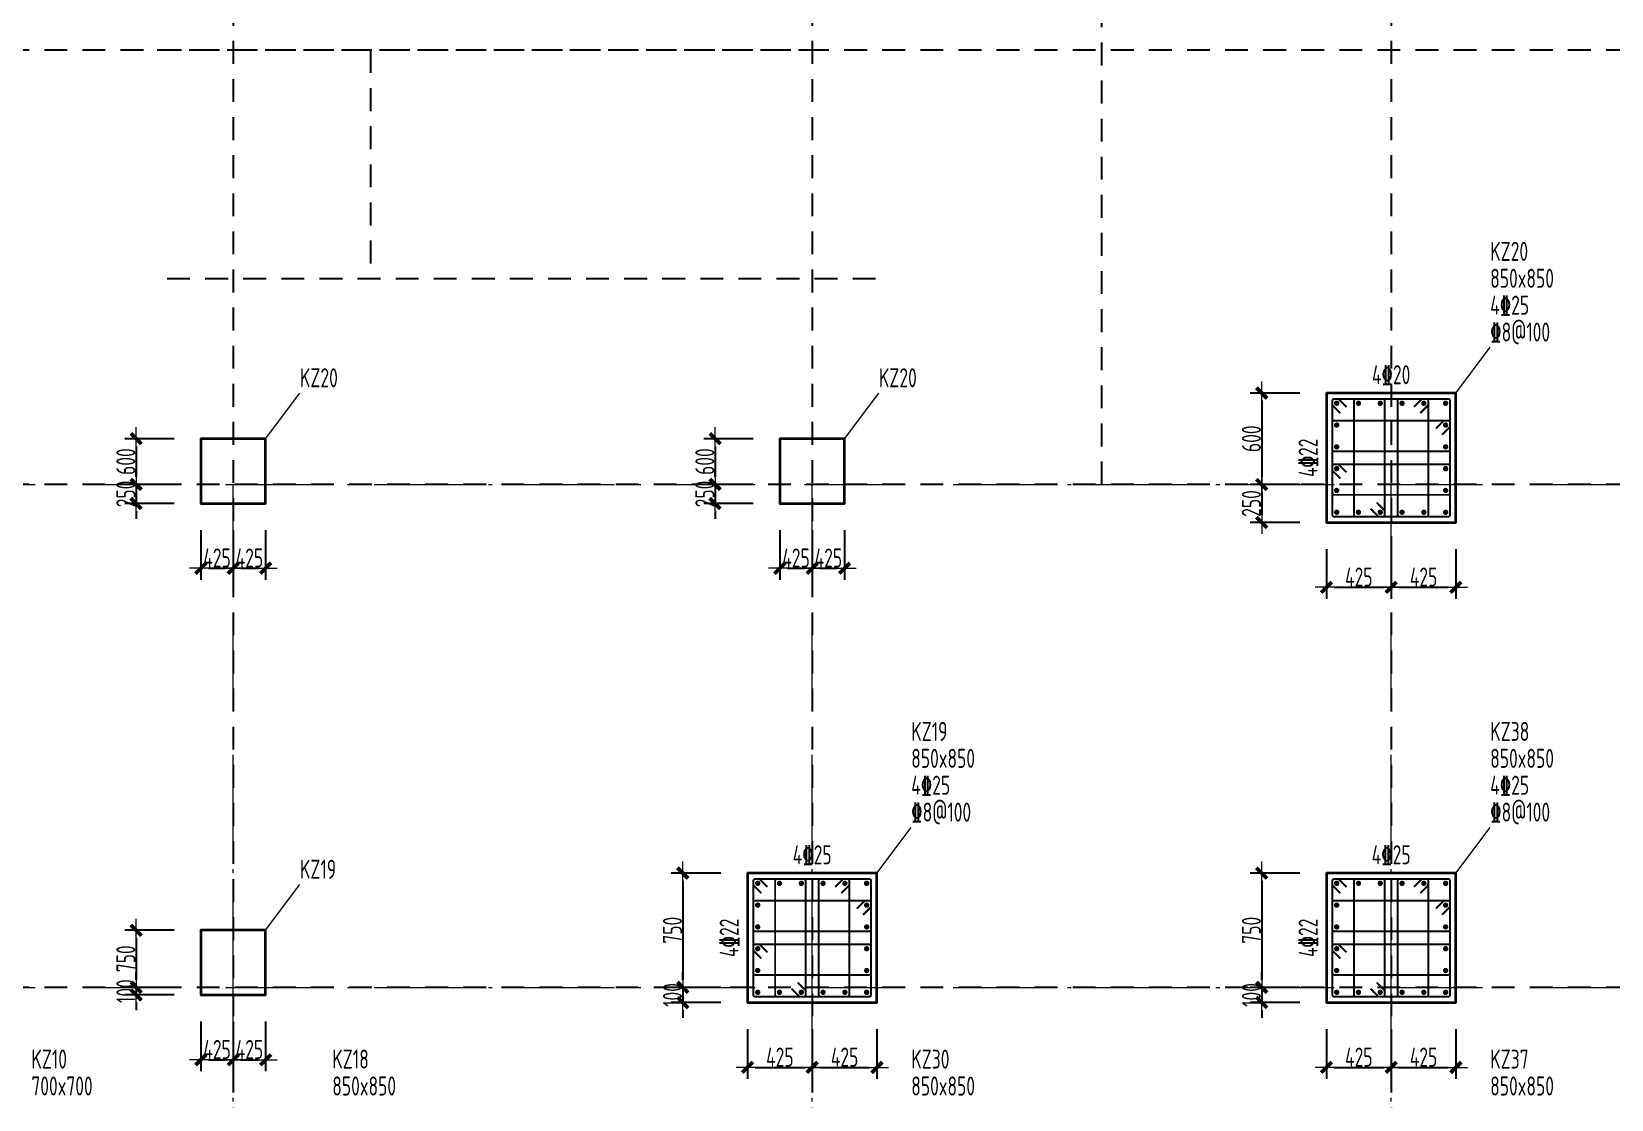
# Model space of a CAD drawing. Header units: millimetres. Extents: x 539196 to 807275, y 431843 to 1156631.
# Drawn here: x 617021 to 637759, y 712589 to 726602 of the extents above; entities that cross this region are included whole.
import ezdxf
from ezdxf.enums import TextEntityAlignment as Align

# ---------------------------------------------------------------- set-up
doc = ezdxf.new("R2010")
doc.units = ezdxf.units.MM
doc.header["$MEASUREMENT"] = 0
for name, pattern in [('DOTE', [2.42, 2, -0.2, 0.02, -0.2]), ('点划线', [1850, 1200, -300, 50, -300]), ('虚线', [500, 300, -200])]:
    doc.linetypes.add(name, pattern=pattern)
doc.layers.add('DOTE', color=1, linetype='DOTE')
for name, color, linetype, lineweight in [('柱原位标注', 7, 'Continuous', 18), ('柱尺寸标注', 3, 'Continuous', 18), ('柱标注引线', 2, 'Continuous', 18), ('柱箍筋', 1, 'Continuous', 25), ('柱纵筋', 1, 'Continuous', 70), ('柱集中标注', 2, 'Continuous', 18), ('砼柱', 2, 'Continuous', 35), ('网格', 9, '点划线', 18)]:
    doc.layers.add(name, color=color, linetype=linetype, lineweight=lineweight)
doc.styles.add('样式 1_yjk_yjk', font='yjkeng.shx', dxfattribs={"width": 0.7, "bigfont": 'yjkchn.shx'})
doc.dimstyles.new('盈建科结构_yjk_yjk', dxfattribs={"dimscale": 100, "dimtxt": 2.5, "dimasz": 1, "dimexe": 1.5, "dimexo": 0.625, "dimgap": 0.1, "dimtad": 1, "dimdec": 0, "dimrnd": 1, "dimzin": 0, "dimdsep": 46, "dimtxsty": '样式 1_yjk_yjk', "dimblk": '_yjkbk', "dimblk1": 'ARCHTICK', "dimblk2": 'ARCHTICK', "dimcen": 0.09, "dimadec": 0, "dimazin": 0, "dimtfac": 1, "dimtdec": 4, "dimtix": 1, "dimtmove": 2, "dimatfit": 3, "dimfxl": 0, "dimtolj": 1, "dimtzin": 0, "dimarcsym": 0})

# ---------------------------------------------------------------- blocks, each defined once
blk = doc.blocks.new('_yjkbk')
blk.add_line((-1, 0), (1.5, 0))
blk.add_lwpolyline([(-0.7, -0.7, 0.5, 0.5, 0), (0.7, 0.7, 0.5, 0.5, 0)], format="xyseb")
blk = doc.blocks.new('*D2497')
at = {"layer": 'Defpoints', "color": 0}
for p in [(626843, 720409), (627268, 720409), (627268, 719559)]:
    blk.add_point(p, dxfattribs=at)
at = {"layer": '柱尺寸标注', "color": 0, "lineweight": -2}
for p, q in [((626843, 720059), (626843, 719409)), ((627268, 720059), (627268, 719409)), ((626943, 719559), (627168, 719559))]:
    blk.add_line(p, q, dxfattribs=at)
at = {"layer": '柱尺寸标注', "color": 0, "lineweight": -2, "xscale": 100, "yscale": 100, "zscale": 100, "rotation": 180}
blk.add_blockref('_yjkbk', (626843, 719559), dxfattribs=at)
at = {"layer": '柱尺寸标注', "color": 0, "lineweight": -2, "xscale": 100, "yscale": 100, "zscale": 100}
blk.add_blockref('_yjkbk', (627268, 719559), dxfattribs=at)
at = {"layer": '柱尺寸标注', "color": 0, "insert": (627055, 719694), "char_height": 250, "attachment_point": 5, "style": '样式 1_yjk_yjk'}
blk.add_mtext('\\A1;425', dxfattribs=at)
blk = doc.blocks.new('_ARCHTICK')
at = {"color": 0, "linetype": 'ByBlock', "const_width": 0.15}
blk.add_lwpolyline([(-0.5, -0.5), (0.5, 0.5)], dxfattribs=at)
blk = doc.blocks.new('*D2498')
at = {"layer": 'Defpoints', "color": 0}
for p in [(627268, 720409), (627693, 720409), (627693, 719559)]:
    blk.add_point(p, dxfattribs=at)
at = {"layer": '柱尺寸标注', "color": 0, "lineweight": -2}
for p, q in [((627268, 720059), (627268, 719409)), ((627693, 720059), (627693, 719409)), ((627368, 719559), (627593, 719559))]:
    blk.add_line(p, q, dxfattribs=at)
at = {"layer": '柱尺寸标注', "color": 0, "lineweight": -2, "xscale": 100, "yscale": 100, "zscale": 100, "rotation": 180}
blk.add_blockref('_yjkbk', (627268, 719559), dxfattribs=at)
at = {"layer": '柱尺寸标注', "color": 0, "lineweight": -2, "xscale": 100, "yscale": 100, "zscale": 100}
blk.add_blockref('_yjkbk', (627693, 719559), dxfattribs=at)
at = {"layer": '柱尺寸标注', "color": 0, "insert": (627480, 719694), "char_height": 250, "attachment_point": 5, "style": '样式 1_yjk_yjk'}
blk.add_mtext('\\A1;425', dxfattribs=at)
blk = doc.blocks.new('*D2499')
at = {"layer": 'Defpoints', "color": 0}
for p in [(626843, 721259), (625993, 720659), (626843, 720659)]:
    blk.add_point(p, dxfattribs=at)
at = {"layer": '柱尺寸标注', "color": 0, "lineweight": -2}
for p, q in [((626493, 721259), (625843, 721259)), ((625993, 721159), (625993, 720759)), ((626493, 720659), (625843, 720659))]:
    blk.add_line(p, q, dxfattribs=at)
at = {"layer": '柱尺寸标注', "color": 0, "lineweight": -2, "xscale": 100, "yscale": 100, "zscale": 100}
for p, rotation in [((625993, 721259), 90), ((625993, 720659), 270)]:
    blk.add_blockref('_yjkbk', p, dxfattribs=dict(at, rotation=rotation))
at = {"layer": '柱尺寸标注', "color": 0, "insert": (625858, 720959), "char_height": 250, "attachment_point": 5, "rotation": 90, "style": '样式 1_yjk_yjk'}
blk.add_mtext('\\A1;600', dxfattribs=at)
blk = doc.blocks.new('*D2500')
at = {"layer": 'Defpoints', "color": 0}
for p in [(626843, 720659), (625993, 720409), (626843, 720409)]:
    blk.add_point(p, dxfattribs=at)
at = {"layer": '柱尺寸标注', "color": 0, "lineweight": -2}
for p, q in [((625993, 720759), (625993, 720859)), ((626493, 720659), (625843, 720659)), ((625993, 720659), (625993, 720409)), ((626493, 720409), (625843, 720409)), ((625993, 720309), (625993, 720209))]:
    blk.add_line(p, q, dxfattribs=at)
at = {"layer": '柱尺寸标注', "color": 0, "lineweight": -2, "xscale": 100, "yscale": 100, "zscale": 100}
for p, rotation in [((625993, 720659), 270), ((625993, 720409), 90)]:
    blk.add_blockref('_yjkbk', p, dxfattribs=dict(at, rotation=rotation))
at = {"layer": '柱尺寸标注', "color": 0, "insert": (625858, 720534), "char_height": 250, "attachment_point": 5, "rotation": 90, "style": '样式 1_yjk_yjk'}
blk.add_mtext('\\A1;250', dxfattribs=at)
blk = doc.blocks.new('*D2501')
at = {"layer": 'Defpoints', "color": 0}
for p in [(626418, 713859), (627268, 713859), (627268, 713009)]:
    blk.add_point(p, dxfattribs=at)
at = {"layer": '柱尺寸标注', "color": 0, "lineweight": -2}
for p, q in [((626418, 713509), (626418, 712859)), ((627268, 713509), (627268, 712859)), ((626518, 713009), (627168, 713009))]:
    blk.add_line(p, q, dxfattribs=at)
at = {"layer": '柱尺寸标注', "color": 0, "lineweight": -2, "xscale": 100, "yscale": 100, "zscale": 100, "rotation": 180}
blk.add_blockref('_yjkbk', (626418, 713009), dxfattribs=at)
at = {"layer": '柱尺寸标注', "color": 0, "lineweight": -2, "xscale": 100, "yscale": 100, "zscale": 100}
blk.add_blockref('_yjkbk', (627268, 713009), dxfattribs=at)
at = {"layer": '柱尺寸标注', "color": 0, "insert": (626843, 713144), "char_height": 250, "attachment_point": 5, "style": '样式 1_yjk_yjk'}
blk.add_mtext('\\A1;425', dxfattribs=at)
blk = doc.blocks.new('*D2502')
at = {"layer": 'Defpoints', "color": 0}
for p in [(627268, 713859), (628118, 713859), (628118, 713009)]:
    blk.add_point(p, dxfattribs=at)
at = {"layer": '柱尺寸标注', "color": 0, "lineweight": -2}
for p, q in [((627268, 713509), (627268, 712859)), ((628118, 713509), (628118, 712859)), ((627368, 713009), (628018, 713009))]:
    blk.add_line(p, q, dxfattribs=at)
at = {"layer": '柱尺寸标注', "color": 0, "lineweight": -2, "xscale": 100, "yscale": 100, "zscale": 100, "rotation": 180}
blk.add_blockref('_yjkbk', (627268, 713009), dxfattribs=at)
at = {"layer": '柱尺寸标注', "color": 0, "lineweight": -2, "xscale": 100, "yscale": 100, "zscale": 100}
blk.add_blockref('_yjkbk', (628118, 713009), dxfattribs=at)
at = {"layer": '柱尺寸标注', "color": 0, "insert": (627693, 713144), "char_height": 250, "attachment_point": 5, "style": '样式 1_yjk_yjk'}
blk.add_mtext('\\A1;425', dxfattribs=at)
blk = doc.blocks.new('*D2503')
at = {"layer": 'Defpoints', "color": 0}
for p in [(626418, 715559), (625568, 714059), (626418, 714059)]:
    blk.add_point(p, dxfattribs=at)
at = {"layer": '柱尺寸标注', "color": 0, "lineweight": -2}
for p, q in [((626068, 715559), (625418, 715559)), ((625568, 715459), (625568, 714159)), ((626068, 714059), (625418, 714059))]:
    blk.add_line(p, q, dxfattribs=at)
at = {"layer": '柱尺寸标注', "color": 0, "lineweight": -2, "xscale": 100, "yscale": 100, "zscale": 100}
for p, rotation in [((625568, 715559), 90), ((625568, 714059), 270)]:
    blk.add_blockref('_yjkbk', p, dxfattribs=dict(at, rotation=rotation))
at = {"layer": '柱尺寸标注', "color": 0, "insert": (625433, 714809), "char_height": 250, "attachment_point": 5, "rotation": 90, "style": '样式 1_yjk_yjk'}
blk.add_mtext('\\A1;750', dxfattribs=at)
blk = doc.blocks.new('*D2504')
at = {"layer": 'Defpoints', "color": 0}
for p in [(626418, 714059), (625568, 713859), (626418, 713859)]:
    blk.add_point(p, dxfattribs=at)
at = {"layer": '柱尺寸标注', "color": 0, "lineweight": -2}
for p, q in [((625568, 714159), (625568, 714259)), ((626068, 714059), (625418, 714059)), ((625568, 714059), (625568, 713859)), ((626068, 713859), (625418, 713859)), ((625568, 713759), (625568, 713659))]:
    blk.add_line(p, q, dxfattribs=at)
at = {"layer": '柱尺寸标注', "color": 0, "lineweight": -2, "xscale": 100, "yscale": 100, "zscale": 100}
for p, rotation in [((625568, 714059), 270), ((625568, 713859), 90)]:
    blk.add_blockref('_yjkbk', p, dxfattribs=dict(at, rotation=rotation))
at = {"layer": '柱尺寸标注', "color": 0, "insert": (625433, 713959), "char_height": 250, "attachment_point": 5, "rotation": 90, "style": '样式 1_yjk_yjk'}
blk.add_mtext('\\A1;100', dxfattribs=at)
blk = doc.blocks.new('*D2513')
at = {"layer": 'Defpoints', "color": 0}
for p in [(634018, 720159), (634868, 720159), (634868, 719309)]:
    blk.add_point(p, dxfattribs=at)
at = {"layer": '柱尺寸标注', "color": 0, "lineweight": -2}
for p, q in [((634018, 719809), (634018, 719159)), ((634868, 719809), (634868, 719159)), ((634118, 719309), (634768, 719309))]:
    blk.add_line(p, q, dxfattribs=at)
at = {"layer": '柱尺寸标注', "color": 0, "lineweight": -2, "xscale": 100, "yscale": 100, "zscale": 100, "rotation": 180}
blk.add_blockref('_yjkbk', (634018, 719309), dxfattribs=at)
at = {"layer": '柱尺寸标注', "color": 0, "lineweight": -2, "xscale": 100, "yscale": 100, "zscale": 100}
blk.add_blockref('_yjkbk', (634868, 719309), dxfattribs=at)
at = {"layer": '柱尺寸标注', "color": 0, "insert": (634443, 719444), "char_height": 250, "attachment_point": 5, "style": '样式 1_yjk_yjk'}
blk.add_mtext('\\A1;425', dxfattribs=at)
blk = doc.blocks.new('*D2514')
at = {"layer": 'Defpoints', "color": 0}
for p in [(634868, 720159), (635718, 720159), (635718, 719309)]:
    blk.add_point(p, dxfattribs=at)
at = {"layer": '柱尺寸标注', "color": 0, "lineweight": -2}
for p, q in [((634868, 719809), (634868, 719159)), ((635718, 719809), (635718, 719159)), ((634968, 719309), (635618, 719309))]:
    blk.add_line(p, q, dxfattribs=at)
at = {"layer": '柱尺寸标注', "color": 0, "lineweight": -2, "xscale": 100, "yscale": 100, "zscale": 100, "rotation": 180}
blk.add_blockref('_yjkbk', (634868, 719309), dxfattribs=at)
at = {"layer": '柱尺寸标注', "color": 0, "lineweight": -2, "xscale": 100, "yscale": 100, "zscale": 100}
blk.add_blockref('_yjkbk', (635718, 719309), dxfattribs=at)
at = {"layer": '柱尺寸标注', "color": 0, "insert": (635293, 719444), "char_height": 250, "attachment_point": 5, "style": '样式 1_yjk_yjk'}
blk.add_mtext('\\A1;425', dxfattribs=at)
blk = doc.blocks.new('*D2515')
at = {"layer": 'Defpoints', "color": 0}
for p in [(634018, 721859), (633168, 720659), (634018, 720659)]:
    blk.add_point(p, dxfattribs=at)
at = {"layer": '柱尺寸标注', "color": 0, "lineweight": -2}
for p, q in [((633668, 721859), (633018, 721859)), ((633168, 721759), (633168, 720759)), ((633668, 720659), (633018, 720659))]:
    blk.add_line(p, q, dxfattribs=at)
at = {"layer": '柱尺寸标注', "color": 0, "lineweight": -2, "xscale": 100, "yscale": 100, "zscale": 100}
for p, rotation in [((633168, 721859), 90), ((633168, 720659), 270)]:
    blk.add_blockref('_yjkbk', p, dxfattribs=dict(at, rotation=rotation))
at = {"layer": '柱尺寸标注', "color": 0, "insert": (633033, 721259), "char_height": 250, "attachment_point": 5, "rotation": 90, "style": '样式 1_yjk_yjk'}
blk.add_mtext('\\A1;600', dxfattribs=at)
blk = doc.blocks.new('*D2516')
at = {"layer": 'Defpoints', "color": 0}
for p in [(634018, 720659), (633168, 720159), (634018, 720159)]:
    blk.add_point(p, dxfattribs=at)
at = {"layer": '柱尺寸标注', "color": 0, "lineweight": -2}
for p, q in [((633668, 720659), (633018, 720659)), ((633168, 720559), (633168, 720259)), ((633668, 720159), (633018, 720159))]:
    blk.add_line(p, q, dxfattribs=at)
at = {"layer": '柱尺寸标注', "color": 0, "lineweight": -2, "xscale": 100, "yscale": 100, "zscale": 100}
for p, rotation in [((633168, 720659), 90), ((633168, 720159), 270)]:
    blk.add_blockref('_yjkbk', p, dxfattribs=dict(at, rotation=rotation))
at = {"layer": '柱尺寸标注', "color": 0, "insert": (633033, 720409), "char_height": 250, "attachment_point": 5, "rotation": 90, "style": '样式 1_yjk_yjk'}
blk.add_mtext('\\A1;250', dxfattribs=at)
blk = doc.blocks.new('*D2517')
at = {"layer": 'Defpoints', "color": 0}
for p in [(634018, 713859), (634868, 713859), (634868, 713009)]:
    blk.add_point(p, dxfattribs=at)
at = {"layer": '柱尺寸标注', "color": 0, "lineweight": -2}
for p, q in [((634018, 713509), (634018, 712859)), ((634868, 713509), (634868, 712859)), ((634118, 713009), (634768, 713009))]:
    blk.add_line(p, q, dxfattribs=at)
at = {"layer": '柱尺寸标注', "color": 0, "lineweight": -2, "xscale": 100, "yscale": 100, "zscale": 100, "rotation": 180}
blk.add_blockref('_yjkbk', (634018, 713009), dxfattribs=at)
at = {"layer": '柱尺寸标注', "color": 0, "lineweight": -2, "xscale": 100, "yscale": 100, "zscale": 100}
blk.add_blockref('_yjkbk', (634868, 713009), dxfattribs=at)
at = {"layer": '柱尺寸标注', "color": 0, "insert": (634443, 713144), "char_height": 250, "attachment_point": 5, "style": '样式 1_yjk_yjk'}
blk.add_mtext('\\A1;425', dxfattribs=at)
blk = doc.blocks.new('*D2518')
at = {"layer": 'Defpoints', "color": 0}
for p in [(634868, 713859), (635718, 713859), (635718, 713009)]:
    blk.add_point(p, dxfattribs=at)
at = {"layer": '柱尺寸标注', "color": 0, "lineweight": -2}
for p, q in [((634868, 713509), (634868, 712859)), ((635718, 713509), (635718, 712859)), ((634968, 713009), (635618, 713009))]:
    blk.add_line(p, q, dxfattribs=at)
at = {"layer": '柱尺寸标注', "color": 0, "lineweight": -2, "xscale": 100, "yscale": 100, "zscale": 100, "rotation": 180}
blk.add_blockref('_yjkbk', (634868, 713009), dxfattribs=at)
at = {"layer": '柱尺寸标注', "color": 0, "lineweight": -2, "xscale": 100, "yscale": 100, "zscale": 100}
blk.add_blockref('_yjkbk', (635718, 713009), dxfattribs=at)
at = {"layer": '柱尺寸标注', "color": 0, "insert": (635293, 713144), "char_height": 250, "attachment_point": 5, "style": '样式 1_yjk_yjk'}
blk.add_mtext('\\A1;425', dxfattribs=at)
blk = doc.blocks.new('*D2519')
at = {"layer": 'Defpoints', "color": 0}
for p in [(634018, 715559), (633168, 714059), (634018, 714059)]:
    blk.add_point(p, dxfattribs=at)
at = {"layer": '柱尺寸标注', "color": 0, "lineweight": -2}
for p, q in [((633668, 715559), (633018, 715559)), ((633168, 715459), (633168, 714159)), ((633668, 714059), (633018, 714059))]:
    blk.add_line(p, q, dxfattribs=at)
at = {"layer": '柱尺寸标注', "color": 0, "lineweight": -2, "xscale": 100, "yscale": 100, "zscale": 100}
for p, rotation in [((633168, 715559), 90), ((633168, 714059), 270)]:
    blk.add_blockref('_yjkbk', p, dxfattribs=dict(at, rotation=rotation))
at = {"layer": '柱尺寸标注', "color": 0, "insert": (633033, 714809), "char_height": 250, "attachment_point": 5, "rotation": 90, "style": '样式 1_yjk_yjk'}
blk.add_mtext('\\A1;750', dxfattribs=at)
blk = doc.blocks.new('*D2520')
at = {"layer": 'Defpoints', "color": 0}
for p in [(634018, 714059), (633168, 713859), (634018, 713859)]:
    blk.add_point(p, dxfattribs=at)
at = {"layer": '柱尺寸标注', "color": 0, "lineweight": -2}
for p, q in [((633168, 714159), (633168, 714259)), ((633668, 714059), (633018, 714059)), ((633168, 714059), (633168, 713859)), ((633668, 713859), (633018, 713859)), ((633168, 713759), (633168, 713659))]:
    blk.add_line(p, q, dxfattribs=at)
at = {"layer": '柱尺寸标注', "color": 0, "lineweight": -2, "xscale": 100, "yscale": 100, "zscale": 100}
for p, rotation in [((633168, 714059), 270), ((633168, 713859), 90)]:
    blk.add_blockref('_yjkbk', p, dxfattribs=dict(at, rotation=rotation))
at = {"layer": '柱尺寸标注', "color": 0, "insert": (633033, 713959), "char_height": 250, "attachment_point": 5, "rotation": 90, "style": '样式 1_yjk_yjk'}
blk.add_mtext('\\A1;100', dxfattribs=at)
blk = doc.blocks.new('*D2545')
at = {"layer": 'Defpoints', "color": 0}
for p in [(619243, 720409), (619668, 720409), (619668, 719559)]:
    blk.add_point(p, dxfattribs=at)
at = {"layer": '柱尺寸标注', "color": 0, "lineweight": -2}
for p, q in [((619243, 720059), (619243, 719409)), ((619668, 720059), (619668, 719409)), ((619343, 719559), (619568, 719559))]:
    blk.add_line(p, q, dxfattribs=at)
at = {"layer": '柱尺寸标注', "color": 0, "lineweight": -2, "xscale": 100, "yscale": 100, "zscale": 100, "rotation": 180}
blk.add_blockref('_yjkbk', (619243, 719559), dxfattribs=at)
at = {"layer": '柱尺寸标注', "color": 0, "lineweight": -2, "xscale": 100, "yscale": 100, "zscale": 100}
blk.add_blockref('_yjkbk', (619668, 719559), dxfattribs=at)
at = {"layer": '柱尺寸标注', "color": 0, "insert": (619455, 719694), "char_height": 250, "attachment_point": 5, "style": '样式 1_yjk_yjk'}
blk.add_mtext('\\A1;425', dxfattribs=at)
blk = doc.blocks.new('*D2546')
at = {"layer": 'Defpoints', "color": 0}
for p in [(619668, 720409), (620093, 720409), (620093, 719559)]:
    blk.add_point(p, dxfattribs=at)
at = {"layer": '柱尺寸标注', "color": 0, "lineweight": -2}
for p, q in [((619668, 720059), (619668, 719409)), ((620093, 720059), (620093, 719409)), ((619768, 719559), (619993, 719559))]:
    blk.add_line(p, q, dxfattribs=at)
at = {"layer": '柱尺寸标注', "color": 0, "lineweight": -2, "xscale": 100, "yscale": 100, "zscale": 100, "rotation": 180}
blk.add_blockref('_yjkbk', (619668, 719559), dxfattribs=at)
at = {"layer": '柱尺寸标注', "color": 0, "lineweight": -2, "xscale": 100, "yscale": 100, "zscale": 100}
blk.add_blockref('_yjkbk', (620093, 719559), dxfattribs=at)
at = {"layer": '柱尺寸标注', "color": 0, "insert": (619880, 719694), "char_height": 250, "attachment_point": 5, "style": '样式 1_yjk_yjk'}
blk.add_mtext('\\A1;425', dxfattribs=at)
blk = doc.blocks.new('*D2547')
at = {"layer": 'Defpoints', "color": 0}
for p in [(619243, 721259), (618393, 720659), (619243, 720659)]:
    blk.add_point(p, dxfattribs=at)
at = {"layer": '柱尺寸标注', "color": 0, "lineweight": -2}
for p, q in [((618893, 721259), (618243, 721259)), ((618393, 721159), (618393, 720759)), ((618893, 720659), (618243, 720659))]:
    blk.add_line(p, q, dxfattribs=at)
at = {"layer": '柱尺寸标注', "color": 0, "lineweight": -2, "xscale": 100, "yscale": 100, "zscale": 100}
for p, rotation in [((618393, 721259), 90), ((618393, 720659), 270)]:
    blk.add_blockref('_yjkbk', p, dxfattribs=dict(at, rotation=rotation))
at = {"layer": '柱尺寸标注', "color": 0, "insert": (618258, 720959), "char_height": 250, "attachment_point": 5, "rotation": 90, "style": '样式 1_yjk_yjk'}
blk.add_mtext('\\A1;600', dxfattribs=at)
blk = doc.blocks.new('*D2548')
at = {"layer": 'Defpoints', "color": 0}
for p in [(619243, 720659), (618393, 720409), (619243, 720409)]:
    blk.add_point(p, dxfattribs=at)
at = {"layer": '柱尺寸标注', "color": 0, "lineweight": -2}
for p, q in [((618393, 720759), (618393, 720859)), ((618893, 720659), (618243, 720659)), ((618393, 720659), (618393, 720409)), ((618893, 720409), (618243, 720409)), ((618393, 720309), (618393, 720209))]:
    blk.add_line(p, q, dxfattribs=at)
at = {"layer": '柱尺寸标注', "color": 0, "lineweight": -2, "xscale": 100, "yscale": 100, "zscale": 100}
for p, rotation in [((618393, 720659), 270), ((618393, 720409), 90)]:
    blk.add_blockref('_yjkbk', p, dxfattribs=dict(at, rotation=rotation))
at = {"layer": '柱尺寸标注', "color": 0, "insert": (618258, 720534), "char_height": 250, "attachment_point": 5, "rotation": 90, "style": '样式 1_yjk_yjk'}
blk.add_mtext('\\A1;250', dxfattribs=at)
blk = doc.blocks.new('*D2549')
at = {"layer": 'Defpoints', "color": 0}
for p in [(619243, 713959), (619668, 713959), (619668, 713109)]:
    blk.add_point(p, dxfattribs=at)
at = {"layer": '柱尺寸标注', "color": 0, "lineweight": -2}
for p, q in [((619243, 713609), (619243, 712959)), ((619668, 713609), (619668, 712959)), ((619343, 713109), (619568, 713109))]:
    blk.add_line(p, q, dxfattribs=at)
at = {"layer": '柱尺寸标注', "color": 0, "lineweight": -2, "xscale": 100, "yscale": 100, "zscale": 100, "rotation": 180}
blk.add_blockref('_yjkbk', (619243, 713109), dxfattribs=at)
at = {"layer": '柱尺寸标注', "color": 0, "lineweight": -2, "xscale": 100, "yscale": 100, "zscale": 100}
blk.add_blockref('_yjkbk', (619668, 713109), dxfattribs=at)
at = {"layer": '柱尺寸标注', "color": 0, "insert": (619455, 713244), "char_height": 250, "attachment_point": 5, "style": '样式 1_yjk_yjk'}
blk.add_mtext('\\A1;425', dxfattribs=at)
blk = doc.blocks.new('*D2550')
at = {"layer": 'Defpoints', "color": 0}
for p in [(619668, 713959), (620093, 713959), (620093, 713109)]:
    blk.add_point(p, dxfattribs=at)
at = {"layer": '柱尺寸标注', "color": 0, "lineweight": -2}
for p, q in [((619668, 713609), (619668, 712959)), ((620093, 713609), (620093, 712959)), ((619768, 713109), (619993, 713109))]:
    blk.add_line(p, q, dxfattribs=at)
at = {"layer": '柱尺寸标注', "color": 0, "lineweight": -2, "xscale": 100, "yscale": 100, "zscale": 100, "rotation": 180}
blk.add_blockref('_yjkbk', (619668, 713109), dxfattribs=at)
at = {"layer": '柱尺寸标注', "color": 0, "lineweight": -2, "xscale": 100, "yscale": 100, "zscale": 100}
blk.add_blockref('_yjkbk', (620093, 713109), dxfattribs=at)
at = {"layer": '柱尺寸标注', "color": 0, "insert": (619880, 713244), "char_height": 250, "attachment_point": 5, "style": '样式 1_yjk_yjk'}
blk.add_mtext('\\A1;425', dxfattribs=at)
blk = doc.blocks.new('*D2551')
at = {"layer": 'Defpoints', "color": 0}
for p in [(619243, 714809), (618393, 714059), (619243, 714059)]:
    blk.add_point(p, dxfattribs=at)
at = {"layer": '柱尺寸标注', "color": 0, "lineweight": -2}
for p, q in [((618893, 714809), (618243, 714809)), ((618393, 714709), (618393, 714159)), ((618893, 714059), (618243, 714059))]:
    blk.add_line(p, q, dxfattribs=at)
at = {"layer": '柱尺寸标注', "color": 0, "lineweight": -2, "xscale": 100, "yscale": 100, "zscale": 100}
for p, rotation in [((618393, 714809), 90), ((618393, 714059), 270)]:
    blk.add_blockref('_yjkbk', p, dxfattribs=dict(at, rotation=rotation))
at = {"layer": '柱尺寸标注', "color": 0, "insert": (618258, 714434), "char_height": 250, "attachment_point": 5, "rotation": 90, "style": '样式 1_yjk_yjk'}
blk.add_mtext('\\A1;750', dxfattribs=at)
blk = doc.blocks.new('*D2552')
at = {"layer": 'Defpoints', "color": 0}
for p in [(619243, 714059), (618393, 713959), (619243, 713959)]:
    blk.add_point(p, dxfattribs=at)
at = {"layer": '柱尺寸标注', "color": 0, "lineweight": -2}
for p, q in [((618393, 714159), (618393, 714259)), ((618893, 714059), (618243, 714059)), ((618393, 714059), (618393, 713959)), ((618893, 713959), (618243, 713959)), ((618393, 713859), (618393, 713759))]:
    blk.add_line(p, q, dxfattribs=at)
at = {"layer": '柱尺寸标注', "color": 0, "lineweight": -2, "xscale": 100, "yscale": 100, "zscale": 100}
for p, rotation in [((618393, 714059), 270), ((618393, 713959), 90)]:
    blk.add_blockref('_yjkbk', p, dxfattribs=dict(at, rotation=rotation))
at = {"layer": '柱尺寸标注', "color": 0, "insert": (618258, 714009), "char_height": 250, "attachment_point": 5, "rotation": 90, "style": '样式 1_yjk_yjk'}
blk.add_mtext('\\A1;100', dxfattribs=at)
blk = doc.blocks.new('jzzw')
at = {"layer": 'DOTE', "color": 1, "linetype": '虚线'}
for p, q in [((928786, 890469), (928786, 834829)), ((932586, 852149), (932586, 890469)), ((936386, 890469), (936386, 834829)), ((921186, 872969), (921186, 834829)), ((952506, 857849), (912186, 857849)), ((928906, 857849), (920186, 857849)), ((922986, 857849), (922986, 854849)), ((929618, 854849), (920186, 854849)), ((952506, 852149), (912186, 852149)), ((952506, 845549), (911886, 845549)), ((952506, 845549), (911886, 845549))]:
    blk.add_line(p, q, dxfattribs=at)

msp = doc.modelspace()

# ---------------------------------------------------------------- linework, layer by layer
at = {"layer": '柱标注引线'}
for p, q in [((635717.6, 721859.2), (636167.6, 722459.2)), ((620092.6, 721259.2), (620542.6, 721859.2)), ((627692.6, 721259.2), (628142.6, 721859.2)), ((628117.6, 715559.2), (628567.6, 716159.2)), ((635717.6, 715559.2), (636167.6, 716159.2)), ((620092.6, 714809.2), (620542.6, 715409.2))]:
    msp.add_line(p, q, dxfattribs=at)
at = {"layer": '柱箍筋', "const_width": 25}
for points in [[(634281.6, 721676.5), (634183.4, 721774.8, 0.1989124), (634166.6, 721781.7), (634118.8, 721781.7, 0.4142136), (634095.1, 721758), (634095.1, 720260.5, 0.4142136), (634118.8, 720236.7), (635616.3, 720236.7, 0.4142136), (635640.1, 720260.5), (635640.1, 721758, 0.4142136), (635616.3, 721781.7), (634118.8, 721781.7, 0.4142136), (634095.1, 721758), (634095.1, 721710.2, 0.1989124), (634102, 721693.5), (634200.3, 721595.2)], [(634595.5, 720342), (634693.8, 720243.7, 0.1989124), (634710.6, 720236.7), (634758.3, 720236.7, 0.4142136), (634782.1, 720260.5), (634782.1, 721758, 0.4142136), (634758.3, 721781.7), (634404.8, 721781.7, 0.4142136), (634381.1, 721758), (634381.1, 720260.5, 0.4142136), (634404.8, 720236.7), (634758.3, 720236.7, 0.4142136), (634782.1, 720260.5), (634782.1, 720308.2, 0.1989124), (634775.1, 720325), (634676.9, 720423.3)], [(635167.5, 721676.5), (635265.8, 721774.8, -0.1989124), (635282.6, 721781.7), (635330.3, 721781.7, -0.4142136), (635354.1, 721758), (635354.1, 720260.5, -0.4142136), (635330.3, 720236.7), (634976.8, 720236.7, -0.4142136), (634953.1, 720260.5), (634953.1, 721758, -0.4142136), (634976.8, 721781.7), (635330.3, 721781.7, -0.4142136), (635354.1, 721758), (635354.1, 721710.2, -0.1989124), (635347.1, 721693.5), (635248.9, 721595.2)], [(635534.9, 721309.2), (635633.1, 721407.5, 0.1989124), (635640.1, 721424.2), (635640.1, 721472, 0.4142136), (635616.3, 721495.7), (634118.8, 721495.7, 0.4142136), (634095.1, 721472), (634095.1, 721118.5, 0.4142136), (634118.8, 721094.7), (635616.3, 721094.7, 0.4142136), (635640.1, 721118.5), (635640.1, 721472, 0.4142136), (635616.3, 721495.7), (635568.6, 721495.7, 0.1989124), (635551.8, 721488.8), (635453.5, 721390.5)], [(634200.3, 720737.2), (634102, 720835.5, -0.1989124), (634095.1, 720852.2), (634095.1, 720900, -0.4142136), (634118.8, 720923.7), (635616.3, 720923.7, -0.4142136), (635640.1, 720900), (635640.1, 720546.5, -0.4142136), (635616.3, 720522.7), (634118.8, 720522.7, -0.4142136), (634095.1, 720546.5), (634095.1, 720900, -0.4142136), (634118.8, 720923.7), (634166.6, 720923.7, -0.1989124), (634183.4, 720916.8), (634281.6, 720818.5)], [(626681.6, 715376.5), (626583.4, 715474.8, 0.1989124), (626566.6, 715481.7), (626518.8, 715481.7, 0.4142136), (626495.1, 715458), (626495.1, 713960.5, 0.4142136), (626518.8, 713936.7), (628016.3, 713936.7, 0.4142136), (628040.1, 713960.5), (628040.1, 715458, 0.4142136), (628016.3, 715481.7), (626518.8, 715481.7, 0.4142136), (626495.1, 715458), (626495.1, 715410.2, 0.1989124), (626502, 715393.5), (626600.3, 715295.2)], [(626995.5, 714042), (627093.8, 713943.7, 0.1989124), (627110.6, 713936.7), (627158.3, 713936.7, 0.4142136), (627182.1, 713960.5), (627182.1, 715458, 0.4142136), (627158.3, 715481.7), (626804.8, 715481.7, 0.4142136), (626781.1, 715458), (626781.1, 713960.5, 0.4142136), (626804.8, 713936.7), (627158.3, 713936.7, 0.4142136), (627182.1, 713960.5), (627182.1, 714008.2, 0.1989124), (627175.1, 714025), (627076.9, 714123.3)], [(627567.5, 715376.5), (627665.8, 715474.8, -0.1989124), (627682.6, 715481.7), (627730.3, 715481.7, -0.4142136), (627754.1, 715458), (627754.1, 713960.5, -0.4142136), (627730.3, 713936.7), (627376.8, 713936.7, -0.4142136), (627353.1, 713960.5), (627353.1, 715458, -0.4142136), (627376.8, 715481.7), (627730.3, 715481.7, -0.4142136), (627754.1, 715458), (627754.1, 715410.2, -0.1989124), (627747.1, 715393.5), (627648.9, 715295.2)], [(634281.6, 715376.5), (634183.4, 715474.8, 0.1989124), (634166.6, 715481.7), (634118.8, 715481.7, 0.4142136), (634095.1, 715458), (634095.1, 713960.5, 0.4142136), (634118.8, 713936.7), (635616.3, 713936.7, 0.4142136), (635640.1, 713960.5), (635640.1, 715458, 0.4142136), (635616.3, 715481.7), (634118.8, 715481.7, 0.4142136), (634095.1, 715458), (634095.1, 715410.2, 0.1989124), (634102, 715393.5), (634200.3, 715295.2)], [(634595.5, 714042), (634693.8, 713943.7, 0.1989124), (634710.6, 713936.7), (634758.3, 713936.7, 0.4142136), (634782.1, 713960.5), (634782.1, 715458, 0.4142136), (634758.3, 715481.7), (634404.8, 715481.7, 0.4142136), (634381.1, 715458), (634381.1, 713960.5, 0.4142136), (634404.8, 713936.7), (634758.3, 713936.7, 0.4142136), (634782.1, 713960.5), (634782.1, 714008.2, 0.1989124), (634775.1, 714025), (634676.9, 714123.3)], [(635167.5, 715376.5), (635265.8, 715474.8, -0.1989124), (635282.6, 715481.7), (635330.3, 715481.7, -0.4142136), (635354.1, 715458), (635354.1, 713960.5, -0.4142136), (635330.3, 713936.7), (634976.8, 713936.7, -0.4142136), (634953.1, 713960.5), (634953.1, 715458, -0.4142136), (634976.8, 715481.7), (635330.3, 715481.7, -0.4142136), (635354.1, 715458), (635354.1, 715410.2, -0.1989124), (635347.1, 715393.5), (635248.9, 715295.2)], [(627934.9, 715009.2), (628033.1, 715107.5, 0.1989124), (628040.1, 715124.2), (628040.1, 715172, 0.4142136), (628016.3, 715195.7), (626518.8, 715195.7, 0.4142136), (626495.1, 715172), (626495.1, 714818.5, 0.4142136), (626518.8, 714794.7), (628016.3, 714794.7, 0.4142136), (628040.1, 714818.5), (628040.1, 715172, 0.4142136), (628016.3, 715195.7), (627968.6, 715195.7, 0.1989124), (627951.8, 715188.8), (627853.5, 715090.5)], [(635534.9, 715009.2), (635633.1, 715107.5, 0.1989124), (635640.1, 715124.2), (635640.1, 715172, 0.4142136), (635616.3, 715195.7), (634118.8, 715195.7, 0.4142136), (634095.1, 715172), (634095.1, 714818.5, 0.4142136), (634118.8, 714794.7), (635616.3, 714794.7, 0.4142136), (635640.1, 714818.5), (635640.1, 715172, 0.4142136), (635616.3, 715195.7), (635568.6, 715195.7, 0.1989124), (635551.8, 715188.8), (635453.5, 715090.5)], [(626600.3, 714437.2), (626502, 714535.5, -0.1989124), (626495.1, 714552.2), (626495.1, 714600, -0.4142136), (626518.8, 714623.7), (628016.3, 714623.7, -0.4142136), (628040.1, 714600), (628040.1, 714246.5, -0.4142136), (628016.3, 714222.7), (626518.8, 714222.7, -0.4142136), (626495.1, 714246.5), (626495.1, 714600, -0.4142136), (626518.8, 714623.7), (626566.6, 714623.7, -0.1989124), (626583.4, 714616.8), (626681.6, 714518.5)], [(634200.3, 714437.2), (634102, 714535.5, -0.1989124), (634095.1, 714552.2), (634095.1, 714600, -0.4142136), (634118.8, 714623.7), (635616.3, 714623.7, -0.4142136), (635640.1, 714600), (635640.1, 714246.5, -0.4142136), (635616.3, 714222.7), (634118.8, 714222.7, -0.4142136), (634095.1, 714246.5), (634095.1, 714600, -0.4142136), (634118.8, 714623.7), (634166.6, 714623.7, -0.1989124), (634183.4, 714616.8), (634281.6, 714518.5)]]:
    msp.add_lwpolyline(points, format="xyb", dxfattribs=at)
at = {"layer": '柱纵筋', "const_width": 35}
for points in [[(634170.1, 721724.2, 1), (634135.1, 721724.2, 1)], [(634456.1, 721724.2, 1), (634421.1, 721724.2, 1)], [(634742.1, 721724.2, 1), (634707.1, 721724.2, 1)], [(635028.1, 721724.2, 1), (634993.1, 721724.2, 1)], [(635314.1, 721724.2, 1), (635279.1, 721724.2, 1)], [(635600.1, 721724.2, 1), (635565.1, 721724.2, 1)], [(634170.1, 721438.2, 1), (634135.1, 721438.2, 1)], [(635600.1, 721438.2, 1), (635565.1, 721438.2, 1)], [(634170.1, 721152.2, 1), (634135.1, 721152.2, 1)], [(635600.1, 721152.2, 1), (635565.1, 721152.2, 1)], [(634170.1, 720866.2, 1), (634135.1, 720866.2, 1)], [(635600.1, 720866.2, 1), (635565.1, 720866.2, 1)], [(634170.1, 720580.2, 1), (634135.1, 720580.2, 1)], [(635600.1, 720580.2, 1), (635565.1, 720580.2, 1)], [(634170.1, 720294.2, 1), (634135.1, 720294.2, 1)], [(634456.1, 720294.2, 1), (634421.1, 720294.2, 1)], [(634742.1, 720294.2, 1), (634707.1, 720294.2, 1)], [(635028.1, 720294.2, 1), (634993.1, 720294.2, 1)], [(635314.1, 720294.2, 1), (635279.1, 720294.2, 1)], [(635600.1, 720294.2, 1), (635565.1, 720294.2, 1)], [(626570.1, 715424.2, 1), (626535.1, 715424.2, 1)], [(626856.1, 715424.2, 1), (626821.1, 715424.2, 1)], [(627142.1, 715424.2, 1), (627107.1, 715424.2, 1)], [(627428.1, 715424.2, 1), (627393.1, 715424.2, 1)], [(627714.1, 715424.2, 1), (627679.1, 715424.2, 1)], [(628000.1, 715424.2, 1), (627965.1, 715424.2, 1)], [(634170.1, 715424.2, 1), (634135.1, 715424.2, 1)], [(634456.1, 715424.2, 1), (634421.1, 715424.2, 1)], [(634742.1, 715424.2, 1), (634707.1, 715424.2, 1)], [(635028.1, 715424.2, 1), (634993.1, 715424.2, 1)], [(635314.1, 715424.2, 1), (635279.1, 715424.2, 1)], [(635600.1, 715424.2, 1), (635565.1, 715424.2, 1)], [(626570.1, 715138.2, 1), (626535.1, 715138.2, 1)], [(628000.1, 715138.2, 1), (627965.1, 715138.2, 1)], [(634170.1, 715138.2, 1), (634135.1, 715138.2, 1)], [(635600.1, 715138.2, 1), (635565.1, 715138.2, 1)], [(626570.1, 714852.2, 1), (626535.1, 714852.2, 1)], [(628000.1, 714852.2, 1), (627965.1, 714852.2, 1)], [(634170.1, 714852.2, 1), (634135.1, 714852.2, 1)], [(635600.1, 714852.2, 1), (635565.1, 714852.2, 1)], [(626570.1, 714566.2, 1), (626535.1, 714566.2, 1)], [(628000.1, 714566.2, 1), (627965.1, 714566.2, 1)], [(634170.1, 714566.2, 1), (634135.1, 714566.2, 1)], [(635600.1, 714566.2, 1), (635565.1, 714566.2, 1)], [(626570.1, 714280.2, 1), (626535.1, 714280.2, 1)], [(628000.1, 714280.2, 1), (627965.1, 714280.2, 1)], [(634170.1, 714280.2, 1), (634135.1, 714280.2, 1)], [(635600.1, 714280.2, 1), (635565.1, 714280.2, 1)], [(626570.1, 713994.2, 1), (626535.1, 713994.2, 1)], [(626856.1, 713994.2, 1), (626821.1, 713994.2, 1)], [(627142.1, 713994.2, 1), (627107.1, 713994.2, 1)], [(627428.1, 713994.2, 1), (627393.1, 713994.2, 1)], [(627714.1, 713994.2, 1), (627679.1, 713994.2, 1)], [(628000.1, 713994.2, 1), (627965.1, 713994.2, 1)], [(634170.1, 713994.2, 1), (634135.1, 713994.2, 1)], [(634456.1, 713994.2, 1), (634421.1, 713994.2, 1)], [(634742.1, 713994.2, 1), (634707.1, 713994.2, 1)], [(635028.1, 713994.2, 1), (634993.1, 713994.2, 1)], [(635314.1, 713994.2, 1), (635279.1, 713994.2, 1)], [(635600.1, 713994.2, 1), (635565.1, 713994.2, 1)]]:
    msp.add_lwpolyline(points, format="xyb", close=True, dxfattribs=at)
at = {"layer": '砼柱'}
for points in [[(635717.6, 721859.2), (634017.6, 721859.2), (634017.6, 720159.2), (635717.6, 720159.2)], [(620092.6, 721259.2), (619242.6, 721259.2), (619242.6, 720409.2), (620092.6, 720409.2)], [(627692.6, 721259.2), (626842.6, 721259.2), (626842.6, 720409.2), (627692.6, 720409.2)], [(628117.6, 715559.2), (626417.6, 715559.2), (626417.6, 713859.2), (628117.6, 713859.2)], [(635717.6, 715559.2), (634017.6, 715559.2), (634017.6, 713859.2), (635717.6, 713859.2)], [(620092.6, 714809.2), (619242.6, 714809.2), (619242.6, 713959.2), (620092.6, 713959.2)]]:
    msp.add_lwpolyline(points, close=True, dxfattribs=at)
at = {"layer": '网格'}
for p, q in [((615867.6, 720659.2), (619667.6, 720659.2)), ((619667.6, 720659.2), (623467.6, 720659.2)), ((619667.6, 714059.2), (619667.6, 720659.2)), ((623467.6, 720659.2), (627267.6, 720659.2)), ((627267.6, 714059.2), (627267.6, 720659.2)), ((627267.6, 720659.2), (631067.6, 720659.2)), ((631067.6, 720659.2), (634867.6, 720659.2)), ((634867.6, 714059.2), (634867.6, 720659.2)), ((634867.6, 720659.2), (638667.6, 720659.2)), ((615867.6, 714059.2), (619667.6, 714059.2)), ((619667.6, 714059.2), (623467.6, 714059.2)), ((619667.6, 711059.2), (619667.6, 714059.2)), ((623467.6, 714059.2), (627267.6, 714059.2)), ((627267.6, 711059.2), (627267.6, 714059.2)), ((627267.6, 714059.2), (631067.6, 714059.2)), ((631067.6, 714059.2), (634867.6, 714059.2)), ((634867.6, 711059.2), (634867.6, 714059.2)), ((634867.6, 714059.2), (638667.6, 714059.2))]:
    msp.add_line(p, q, dxfattribs=at)

# ---------------------------------------------------------------- block references
msp.add_blockref('jzzw', (-301518.2, -131489.7))

# ---------------------------------------------------------------- texts
at = {"layer": '柱原位标注', "linetype": 'Continuous', "style": '样式 1_yjk_yjk', "width": 0.7}
for s, p in [('4\x8420', (634867.6, 721899.2)), ('4\x8425', (627267.6, 715599.2)), ('4\x8425', (634867.6, 715599.2))]:
    msp.add_text(s, height=250, dxfattribs=at).set_placement(p, align=Align.BOTTOM_CENTER)
for p in [(633977.6, 721009.2), (626377.6, 714709.2), (633977.6, 714709.2)]:
    msp.add_text('4\x8422', height=250, rotation=90, dxfattribs=at).set_placement(p, align=Align.BOTTOM_CENTER)
at = {"layer": '柱集中标注', "linetype": 'Continuous', "style": '样式 1_yjk_yjk', "width": 0.7}
for s, p in [('KZ20', (636167.6, 723517.5)), ('850x850', (636167.6, 723164.7)), ('4\x8425', (636167.6, 722812)), ('\x848@100', (636167.6, 722459.2)), ('KZ20', (620542.6, 721859.2)), ('KZ20', (628142.6, 721859.2)), ('KZ19', (628567.6, 717217.5)), ('KZ38', (636167.6, 717217.5)), ('850x850', (628567.6, 716864.7)), ('850x850', (636167.6, 716864.7)), ('4\x8425', (628567.6, 716512)), ('4\x8425', (636167.6, 716512)), ('\x848@100', (628567.6, 716159.2)), ('\x848@100', (636167.6, 716159.2)), ('KZ19', (620542.6, 715409.2)), ('KZ10', (617017.6, 712917.5)), ('KZ18', (620967.6, 712917.5)), ('KZ30', (628567.6, 712917.5)), ('KZ37', (636167.6, 712917.5)), ('700x700', (617017.6, 712564.7)), ('850x850', (620967.6, 712564.7)), ('850x850', (628567.6, 712564.7)), ('850x850', (636167.6, 712564.7))]:
    msp.add_text(s, height=250, dxfattribs=at).set_placement(p, align=Align.BOTTOM_LEFT)

# ---------------------------------------------------------------- dimensions: what is measured, and where the dimension line sits
at = {"layer": '柱尺寸标注'}
for p1, p2, override, picture, middle in [((634017.6, 721859.2), (634017.6, 720659.2), {"dimscale": 100, "dimtxt": 2.5, "dimasz": 1, "dimexe": 1.5, "dimexo": 3.5, "dimgap": 0.1, "dimtad": 1, "dimlfac": 0.5, "dimrnd": 5, "dimdle": 0, "dimfxlon": 0}, '*D2515', (633032.6, 721259.2)), ((619242.6, 721259.2), (619242.6, 720659.2), {"dimscale": 100, "dimtxt": 2.5, "dimasz": 1, "dimexe": 1.5, "dimexo": 3.5, "dimgap": 0.1, "dimtad": 1, "dimlfac": 1, "dimrnd": 5, "dimdle": 0, "dimfxlon": 0}, '*D2547', (618257.6, 720959.2)), ((626842.6, 721259.2), (626842.6, 720659.2), {"dimscale": 100, "dimtxt": 2.5, "dimasz": 1, "dimexe": 1.5, "dimexo": 3.5, "dimgap": 0.1, "dimtad": 1, "dimlfac": 1, "dimrnd": 5, "dimdle": 0, "dimfxlon": 0}, '*D2499', (625857.6, 720959.2)), ((619242.6, 720659.2), (619242.6, 720409.2), {"dimscale": 100, "dimtxt": 2.5, "dimasz": 1, "dimexe": 1.5, "dimexo": 3.5, "dimgap": 0.1, "dimtad": 1, "dimlfac": 1, "dimrnd": 5, "dimdle": 0, "dimfxlon": 0}, '*D2548', (618257.6, 720534.2)), ((626842.6, 720659.2), (626842.6, 720409.2), {"dimscale": 100, "dimtxt": 2.5, "dimasz": 1, "dimexe": 1.5, "dimexo": 3.5, "dimgap": 0.1, "dimtad": 1, "dimlfac": 1, "dimrnd": 5, "dimdle": 0, "dimfxlon": 0}, '*D2500', (625857.6, 720534.2)), ((634017.6, 720659.2), (634017.6, 720159.2), {"dimscale": 100, "dimtxt": 2.5, "dimasz": 1, "dimexe": 1.5, "dimexo": 3.5, "dimgap": 0.1, "dimtad": 1, "dimlfac": 0.5, "dimrnd": 5, "dimdle": 0, "dimfxlon": 0}, '*D2516', (633032.6, 720409.2)), ((619242.6, 720409.2), (619667.6, 720409.2), {"dimscale": 100, "dimtxt": 2.5, "dimasz": 1, "dimexe": 1.5, "dimexo": 3.5, "dimgap": 0.1, "dimtad": 1, "dimlfac": 1, "dimrnd": 5, "dimdle": 0, "dimfxlon": 0}, '*D2545', (619455.1, 719694.2)), ((619667.6, 720409.2), (620092.6, 720409.2), {"dimscale": 100, "dimtxt": 2.5, "dimasz": 1, "dimexe": 1.5, "dimexo": 3.5, "dimgap": 0.1, "dimtad": 1, "dimlfac": 1, "dimrnd": 5, "dimdle": 0, "dimfxlon": 0}, '*D2546', (619880.1, 719694.2)), ((626842.6, 720409.2), (627267.6, 720409.2), {"dimscale": 100, "dimtxt": 2.5, "dimasz": 1, "dimexe": 1.5, "dimexo": 3.5, "dimgap": 0.1, "dimtad": 1, "dimlfac": 1, "dimrnd": 5, "dimdle": 0, "dimfxlon": 0}, '*D2497', (627055.1, 719694.2)), ((627267.6, 720409.2), (627692.6, 720409.2), {"dimscale": 100, "dimtxt": 2.5, "dimasz": 1, "dimexe": 1.5, "dimexo": 3.5, "dimgap": 0.1, "dimtad": 1, "dimlfac": 1, "dimrnd": 5, "dimdle": 0, "dimfxlon": 0}, '*D2498', (627480.1, 719694.2)), ((634017.6, 720159.2), (634867.6, 720159.2), {"dimscale": 100, "dimtxt": 2.5, "dimasz": 1, "dimexe": 1.5, "dimexo": 3.5, "dimgap": 0.1, "dimtad": 1, "dimlfac": 0.5, "dimrnd": 5, "dimdle": 0, "dimfxlon": 0}, '*D2513', (634442.6, 719444.2)), ((634867.6, 720159.2), (635717.6, 720159.2), {"dimscale": 100, "dimtxt": 2.5, "dimasz": 1, "dimexe": 1.5, "dimexo": 3.5, "dimgap": 0.1, "dimtad": 1, "dimlfac": 0.5, "dimrnd": 5, "dimdle": 0, "dimfxlon": 0}, '*D2514', (635292.6, 719444.2)), ((626417.6, 715559.2), (626417.6, 714059.2), {"dimscale": 100, "dimtxt": 2.5, "dimasz": 1, "dimexe": 1.5, "dimexo": 3.5, "dimgap": 0.1, "dimtad": 1, "dimlfac": 0.5, "dimrnd": 5, "dimdle": 0, "dimfxlon": 0}, '*D2503', (625432.6, 714809.2)), ((634017.6, 715559.2), (634017.6, 714059.2), {"dimscale": 100, "dimtxt": 2.5, "dimasz": 1, "dimexe": 1.5, "dimexo": 3.5, "dimgap": 0.1, "dimtad": 1, "dimlfac": 0.5, "dimrnd": 5, "dimdle": 0, "dimfxlon": 0}, '*D2519', (633032.6, 714809.2)), ((619242.6, 714809.2), (619242.6, 714059.2), {"dimscale": 100, "dimtxt": 2.5, "dimasz": 1, "dimexe": 1.5, "dimexo": 3.5, "dimgap": 0.1, "dimtad": 1, "dimlfac": 1, "dimrnd": 5, "dimdle": 0, "dimfxlon": 0}, '*D2551', (618257.6, 714434.2)), ((619242.6, 714059.2), (619242.6, 713959.2), {"dimscale": 100, "dimtxt": 2.5, "dimasz": 1, "dimexe": 1.5, "dimexo": 3.5, "dimgap": 0.1, "dimtad": 1, "dimlfac": 1, "dimrnd": 5, "dimdle": 0, "dimfxlon": 0}, '*D2552', (618257.6, 714009.2)), ((626417.6, 714059.2), (626417.6, 713859.2), {"dimscale": 100, "dimtxt": 2.5, "dimasz": 1, "dimexe": 1.5, "dimexo": 3.5, "dimgap": 0.1, "dimtad": 1, "dimlfac": 0.5, "dimrnd": 5, "dimdle": 0, "dimfxlon": 0}, '*D2504', (625432.6, 713959.2)), ((634017.6, 714059.2), (634017.6, 713859.2), {"dimscale": 100, "dimtxt": 2.5, "dimasz": 1, "dimexe": 1.5, "dimexo": 3.5, "dimgap": 0.1, "dimtad": 1, "dimlfac": 0.5, "dimrnd": 5, "dimdle": 0, "dimfxlon": 0}, '*D2520', (633032.6, 713959.2)), ((619242.6, 713959.2), (619667.6, 713959.2), {"dimscale": 100, "dimtxt": 2.5, "dimasz": 1, "dimexe": 1.5, "dimexo": 3.5, "dimgap": 0.1, "dimtad": 1, "dimlfac": 1, "dimrnd": 5, "dimdle": 0, "dimfxlon": 0}, '*D2549', (619455.1, 713244.2)), ((619667.6, 713959.2), (620092.6, 713959.2), {"dimscale": 100, "dimtxt": 2.5, "dimasz": 1, "dimexe": 1.5, "dimexo": 3.5, "dimgap": 0.1, "dimtad": 1, "dimlfac": 1, "dimrnd": 5, "dimdle": 0, "dimfxlon": 0}, '*D2550', (619880.1, 713244.2)), ((626417.6, 713859.2), (627267.6, 713859.2), {"dimscale": 100, "dimtxt": 2.5, "dimasz": 1, "dimexe": 1.5, "dimexo": 3.5, "dimgap": 0.1, "dimtad": 1, "dimlfac": 0.5, "dimrnd": 5, "dimdle": 0, "dimfxlon": 0}, '*D2501', (626842.6, 713144.2)), ((627267.6, 713859.2), (628117.6, 713859.2), {"dimscale": 100, "dimtxt": 2.5, "dimasz": 1, "dimexe": 1.5, "dimexo": 3.5, "dimgap": 0.1, "dimtad": 1, "dimlfac": 0.5, "dimrnd": 5, "dimdle": 0, "dimfxlon": 0}, '*D2502', (627692.6, 713144.2)), ((634017.6, 713859.2), (634867.6, 713859.2), {"dimscale": 100, "dimtxt": 2.5, "dimasz": 1, "dimexe": 1.5, "dimexo": 3.5, "dimgap": 0.1, "dimtad": 1, "dimlfac": 0.5, "dimrnd": 5, "dimdle": 0, "dimfxlon": 0}, '*D2517', (634442.6, 713144.2)), ((634867.6, 713859.2), (635717.6, 713859.2), {"dimscale": 100, "dimtxt": 2.5, "dimasz": 1, "dimexe": 1.5, "dimexo": 3.5, "dimgap": 0.1, "dimtad": 1, "dimlfac": 0.5, "dimrnd": 5, "dimdle": 0, "dimfxlon": 0}, '*D2518', (635292.6, 713144.2))]:
    dim = msp.add_aligned_dim(p1=p1, p2=p2, distance=-850, dimstyle='盈建科结构_yjk_yjk', override=override, dxfattribs=at)
    dim.commit()
    dim.dimension.update_dxf_attribs({"geometry": picture, "text_midpoint": middle})

doc.saveas('drawing.dxf')
